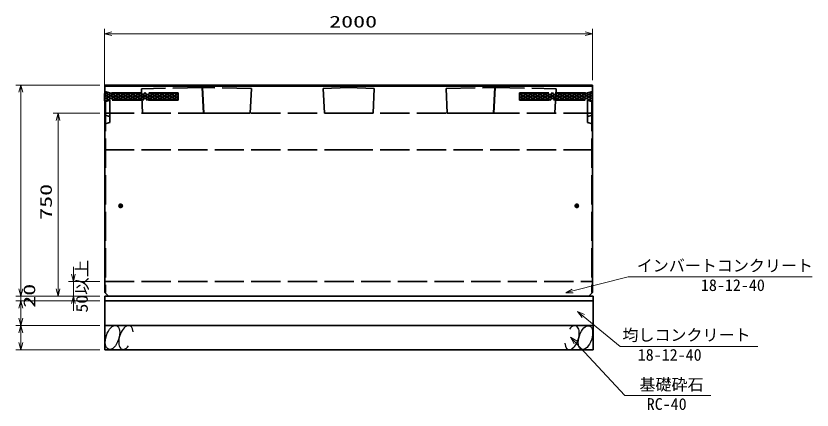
# Model space of a CAD drawing. Units: millimetres on the paper. Extents: x 15 to 1218, y 8 to 859.
# Drawn here: x 659.5 to 822.5, y 433.2 to 514 of the extents above; entities that cross this region are included whole.
import ezdxf
from ezdxf.enums import TextEntityAlignment as Align

# ---------------------------------------------------------------- set-up
doc = ezdxf.new("R2010")
doc.units = ezdxf.units.MM
doc.linetypes.add('DASHED', pattern=[7.5, 6, -1.5])
for name, color, linetype, lineweight in [('D-STR-DIM（寸法）', 7, 'Continuous', 13), ('D-STR-HTXT(均しCON-旗)', 7, 'Continuous', 13), ('D-STR-HTXT(基礎砕石-旗)', 7, 'Continuous', 13), ('D-STR-STRF(グリ)', 7, 'Continuous', 25), ('D-STR（構造物）', 1, 'Continuous', 35)]:
    doc.layers.add(name, color=color, linetype=linetype, lineweight=lineweight)
doc.styles.add('ＭＳ ゴシック', font='')
doc.styles.get('ＭＳ ゴシック').set_extended_font_data('MS Gothic')

# ---------------------------------------------------------------- blocks, each defined once
blk = doc.blocks.new('_Open30')
at = {"color": 7, "linetype": 'Continuous', "lineweight": 13}
for p, q in [((-1, 0.2679), (0, 0)), ((0, 0), (-1, -0.2679)), ((0, 0), (-1, 0))]:
    blk.add_line(p, q, dxfattribs=at)

msp = doc.modelspace()

# ---------------------------------------------------------------- linework, layer by layer
at = {"layer": 'D-STR-DIM（寸法）'}
for p, q in [((677.614, 499.105), (677.614, 511.371)), ((679.114, 510.371), (776.104, 510.371)), ((777.604, 500.853), (777.604, 511.371)), ((676.704, 499.853), (659.506, 499.853)), ((660.506, 498.353), (660.506, 458.1)), ((676.704, 494.1), (667.125, 494.1)), ((668.125, 492.6), (668.125, 458.1)), ((671.265, 461.1), (671.265, 462.6)), ((660.506, 458.1), (660.506, 459.6)), ((676.704, 459.6), (670.265, 459.6)), ((671.265, 459.6), (671.265, 456.6)), ((676.704, 456.6), (659.506, 456.6)), ((676.704, 456.6), (659.506, 456.6)), ((660.506, 456.6), (660.506, 455.6)), ((676.704, 456.6), (667.125, 456.6)), ((675.704, 456.6), (670.265, 456.6)), ((676.704, 455.6), (659.506, 455.6)), ((676.704, 455.6), (659.506, 455.6)), ((671.265, 455.1), (671.265, 453.6)), ((660.506, 454.1), (660.506, 452.6)), ((660.506, 454.1), (660.506, 452.1)), ((676.704, 450.6), (659.506, 450.6)), ((676.704, 450.6), (659.506, 450.6)), ((660.506, 449.1), (660.506, 447.1)), ((676.704, 445.6), (659.506, 445.6))]:
    msp.add_line(p, q, dxfattribs=at)
at = {"layer": 'D-STR-HTXT(均しCON-旗)'}
for points in [[(822.537, 460.571), (784.904, 460.523), (773.541, 457.659)], [(811.461, 446.289), (783.253, 446.289), (775.694, 452.503)]]:
    msp.add_lwpolyline(points, dxfattribs=at)
at = {"layer": 'D-STR-HTXT(基礎砕石-旗)'}
msp.add_lwpolyline([(801.775, 436.21), (784.204, 436.21), (774.114, 447.076)], dxfattribs=at)
at = {"layer": 'D-STR-STRF(グリ)'}
for centre, major_axis in [((679.279, 448.123), (0.79, 2.421)), ((776.128, 448.076), (-0.79, -2.421))]:
    msp.add_ellipse(centre, major_axis=major_axis, ratio=0.5139, dxfattribs=at)
for centre, start_param, end_param in [((682.02, 448.123), 5.3575563, 10.3750652), ((773.388, 448.076), 2.2159636, 7.2334726)]:
    msp.add_ellipse(centre, major_axis=(0.79, 2.421), ratio=0.5139, start_param=start_param, end_param=end_param, dxfattribs=at)
at = {"layer": 'D-STR（構造物）'}
for p, q in [((677.704, 457.349), (677.704, 499.853)), ((677.704, 499.853), (727.654, 499.853)), ((677.704, 499.603), (727.654, 499.603)), ((777.604, 499.853), (727.654, 499.853)), ((777.604, 499.603), (727.654, 499.603)), ((777.604, 457.349), (777.604, 499.853)), ((677.614, 498.105), (677.709, 498.2)), ((677.614, 498.105), (677.614, 496.605)), ((677.614, 496.605), (677.709, 496.51)), ((697.979, 494.1), (707.479, 494.1)), ((722.679, 494.1), (727.654, 494.1)), ((732.629, 494.1), (727.654, 494.1)), ((757.329, 494.1), (747.829, 494.1)), ((680.504, 475.1), (681.404, 475.1)), ((680.954, 475.549), (680.954, 474.649)), ((774.804, 475.1), (773.904, 475.1)), ((774.354, 475.549), (774.354, 474.649)), ((677.704, 457.349), (678.454, 456.6)), ((777.704, 456.6), (677.704, 456.6)), ((677.704, 456.6), (677.704, 455.6)), ((727.654, 456.6), (678.454, 456.6)), ((727.654, 456.6), (776.854, 456.6)), ((777.604, 457.349), (776.854, 456.6)), ((777.704, 456.6), (777.704, 455.6)), ((677.704, 455.6), (777.704, 455.6)), ((677.704, 455.6), (777.704, 455.6)), ((677.704, 455.6), (677.704, 450.6)), ((777.704, 455.6), (777.704, 450.6)), ((677.704, 450.6), (777.704, 450.6)), ((677.704, 450.6), (677.704, 445.6)), ((677.704, 450.6), (777.704, 450.6)), ((777.704, 450.6), (777.704, 445.6)), ((677.704, 445.6), (777.704, 445.6))]:
    msp.add_line(p, q, dxfattribs=at)
at = {"layer": 'D-STR（構造物）', "linetype": 'DASHED'}
for p, q in [((697.654, 499.354), (685.204, 499.1)), ((685.204, 499.1), (685.44, 494.1)), ((697.654, 499.354), (697.919, 494.1)), ((697.979, 494.1), (697.714, 499.352)), ((707.729, 499.104), (697.729, 499.354)), ((707.729, 499.104), (707.479, 494.1)), ((722.429, 499.104), (727.604, 499.354)), ((722.679, 494.1), (722.429, 499.104)), ((732.879, 499.104), (727.704, 499.354)), ((732.629, 494.1), (732.879, 499.104)), ((747.579, 499.104), (757.579, 499.354)), ((747.579, 499.104), (747.829, 494.1)), ((757.329, 494.1), (757.594, 499.352)), ((757.654, 499.354), (757.389, 494.1)), ((757.654, 499.354), (770.104, 499.1)), ((770.104, 499.1), (769.868, 494.1)), ((677.703, 498.002), (678.382, 498.342)), ((680.203, 498.252), (677.703, 497.002)), ((679.203, 498.252), (677.703, 497.502)), ((677.703, 496.502), (681.203, 498.252)), ((677.703, 498.252), (680.703, 496.752)), ((677.703, 497.752), (679.703, 496.752)), ((677.703, 497.252), (678.703, 496.752)), ((677.704, 498.505), (678.754, 498.252)), ((681.703, 496.752), (678.655, 498.276)), ((692.704, 498.252), (678.754, 498.252)), ((679.203, 496.752), (682.203, 498.252)), ((682.703, 496.752), (679.703, 498.252)), ((680.203, 496.752), (683.203, 498.252)), ((680.703, 498.252), (683.703, 496.752)), ((684.203, 498.252), (681.203, 496.752)), ((681.703, 498.252), (684.703, 496.752)), ((685.203, 498.252), (682.203, 496.752)), ((682.703, 498.252), (685.703, 496.752)), ((686.203, 498.252), (683.203, 496.752)), ((683.703, 498.252), (686.703, 496.752)), ((684.203, 496.752), (687.203, 498.252)), ((687.703, 496.752), (684.703, 498.252)), ((685.203, 496.752), (688.203, 498.252)), ((688.703, 496.752), (685.703, 498.252)), ((686.203, 496.752), (689.203, 498.252)), ((686.703, 498.252), (689.703, 496.752)), ((687.203, 496.752), (690.203, 498.252)), ((687.703, 498.252), (690.703, 496.752)), ((691.203, 498.252), (688.203, 496.752)), ((688.703, 498.252), (691.703, 496.752)), ((692.203, 498.252), (689.203, 496.752)), ((689.703, 498.252), (692.704, 496.752)), ((690.203, 496.752), (692.704, 498.003)), ((692.704, 497.252), (690.703, 498.252)), ((691.203, 496.752), (692.704, 497.503)), ((692.704, 497.752), (691.703, 498.252)), ((692.704, 496.752), (692.704, 498.252)), ((762.604, 496.752), (762.604, 498.252)), ((762.604, 498.252), (776.554, 498.252)), ((765.605, 498.252), (762.604, 496.752)), ((762.604, 497.252), (764.605, 498.252)), ((762.604, 497.752), (763.605, 498.252)), ((765.105, 496.752), (762.604, 498.003)), ((764.105, 496.752), (762.604, 497.503)), ((763.105, 498.252), (766.105, 496.752)), ((766.605, 498.252), (763.605, 496.752)), ((764.105, 498.252), (767.105, 496.752)), ((767.605, 498.252), (764.605, 496.752)), ((768.105, 496.752), (765.105, 498.252)), ((768.605, 498.252), (765.605, 496.752)), ((769.105, 496.752), (766.105, 498.252)), ((766.605, 496.752), (769.605, 498.252)), ((770.105, 496.752), (767.105, 498.252)), ((767.605, 496.752), (770.605, 498.252)), ((771.105, 496.752), (768.105, 498.252)), ((771.605, 498.252), (768.605, 496.752)), ((769.105, 498.252), (772.105, 496.752)), ((772.605, 498.252), (769.605, 496.752)), ((770.105, 498.252), (773.105, 496.752)), ((773.605, 498.252), (770.605, 496.752)), ((771.105, 498.252), (774.105, 496.752)), ((774.605, 498.252), (771.605, 496.752)), ((775.105, 496.752), (772.105, 498.252)), ((772.605, 496.752), (775.605, 498.252)), ((776.105, 496.752), (773.105, 498.252)), ((773.605, 496.752), (776.652, 498.276)), ((777.605, 496.502), (774.105, 498.252)), ((777.605, 498.252), (774.605, 496.752)), ((775.105, 498.252), (777.605, 497.002)), ((777.605, 497.752), (775.605, 496.752)), ((776.105, 498.252), (777.605, 497.502)), ((777.604, 498.505), (776.554, 498.252)), ((777.605, 497.252), (776.605, 496.752)), ((777.605, 498.002), (776.926, 498.342)), ((677.704, 496.425), (678.754, 496.752)), ((677.864, 496.397), (677.864, 457.349)), ((692.704, 496.752), (678.753, 496.752)), ((678.754, 492.176), (678.754, 496.752)), ((692.203, 496.752), (692.704, 497.003)), ((763.105, 496.752), (762.604, 497.003)), ((762.604, 496.752), (776.555, 496.752)), ((777.604, 496.425), (776.554, 496.752)), ((776.554, 492.176), (776.554, 496.752)), ((777.444, 496.397), (777.444, 457.349)), ((677.704, 494.1), (727.654, 494.1)), ((777.604, 494.1), (727.654, 494.1)), ((678.754, 493.373), (677.704, 493.642)), ((776.554, 493.373), (777.604, 493.642)), ((677.704, 491.908), (678.754, 492.176)), ((777.604, 491.908), (776.554, 492.176)), ((677.704, 486.599), (727.654, 486.599)), ((777.604, 486.599), (727.654, 486.599)), ((677.704, 459.6), (777.504, 459.6))]:
    msp.add_line(p, q, dxfattribs=at)
at = {"layer": 'D-STR（構造物）'}
for centre, radius in [((680.954, 475.1), 0.35), ((680.954, 475.1), 0.3), ((774.354, 475.1), 0.35), ((774.354, 475.1), 0.3)]:
    msp.add_circle(centre, radius, dxfattribs=at)

# ---------------------------------------------------------------- block references
at = {"layer": 'D-STR-DIM（寸法）', "xscale": 1.5, "yscale": 1.5}
for p, rotation in [((677.614, 510.371), 180), ((660.506, 499.853), 90), ((668.125, 494.1), 90), ((671.265, 459.6), 270), ((660.506, 456.6), 270), ((660.506, 456.6), 270), ((668.125, 456.6), 270), ((671.265, 456.6), 90), ((660.506, 455.6), 90), ((660.506, 455.6), 90), ((660.506, 450.6), 270), ((660.506, 450.6), 90), ((660.506, 445.6), 270)]:
    msp.add_blockref('_Open30', p, dxfattribs=dict(at, rotation=rotation))
msp.add_blockref('_Open30', (777.604, 510.371), dxfattribs=at)
at = {"layer": 'D-STR-HTXT(均しCON-旗)', "xscale": 1.5, "yscale": 1.5}
for p, rotation in [((772.086, 457.292), 194.1476), ((774.535, 453.456), 140.57786)]:
    msp.add_blockref('_Open30', p, dxfattribs=dict(at, rotation=rotation))
at = {"layer": 'D-STR-HTXT(基礎砕石-旗)', "xscale": 1.5, "yscale": 1.5, "rotation": 132.88015}
msp.add_blockref('_Open30', (773.093, 448.175), dxfattribs=at)

# ---------------------------------------------------------------- texts
at = {"layer": 'D-STR-DIM（寸法）', "style": 'ＭＳ ゴシック', "width": 1.5}
msp.add_text('2000', height=2.405, dxfattribs=at).set_placement((723.65, 510.909), align=Align.BOTTOM_LEFT)
at = {"layer": 'D-STR-DIM（寸法）', "style": 'ＭＳ ゴシック'}
for s, width, p in [('750', 1.5, (667.588, 472.225)), ('50以上', 1.1, (674.94, 453.243)), ('20', 1.5, (664.178, 454.212))]:
    msp.add_text(s, height=2.405, rotation=90, dxfattribs=dict(at, width=width)).set_placement(p, align=Align.BOTTOM_LEFT)
at = {"layer": 'D-STR-HTXT(均しCON-旗)', "style": 'ＭＳ ゴシック'}
for s, p in [('インバートコンクリート', (786.634, 460.911)), ('18-12-40', (799.776, 456.92)), ('均しコンクリート', (783.7, 446.7)), ('18-12-40', (786.834, 442.639))]:
    msp.add_text(s, height=2.405, dxfattribs=at).set_placement(p, align=Align.BOTTOM_LEFT)
at = {"layer": 'D-STR-HTXT(基礎砕石-旗)', "style": 'ＭＳ ゴシック'}
for s, p in [('基礎砕石', (787.188, 436.544)), ('RC-40', (788.676, 432.559))]:
    msp.add_text(s, height=2.405, dxfattribs=at).set_placement(p, align=Align.BOTTOM_LEFT)

doc.saveas('drawing.dxf')
